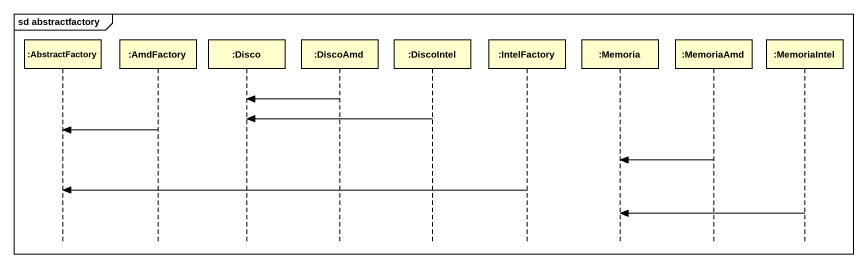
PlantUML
@startuml
mainframe sd abstractfactory
hide footbox
participant ":AbstractFactory" as AbstractFactory
participant ":AmdFactory" as AmdFactory
participant ":Disco" as Disco
participant ":DiscoAmd" as DiscoAmd
participant ":DiscoIntel" as DiscoIntel
participant ":IntelFactory" as IntelFactory
participant ":Memoria" as Memoria
participant ":MemoriaAmd" as MemoriaAmd
participant ":MemoriaIntel" as MemoriaIntel

DiscoAmd -> Disco
DiscoIntel -> Disco
AmdFactory -> AbstractFactory
MemoriaAmd -> Memoria
IntelFactory -> AbstractFactory
MemoriaIntel -> Memoria
@enduml
